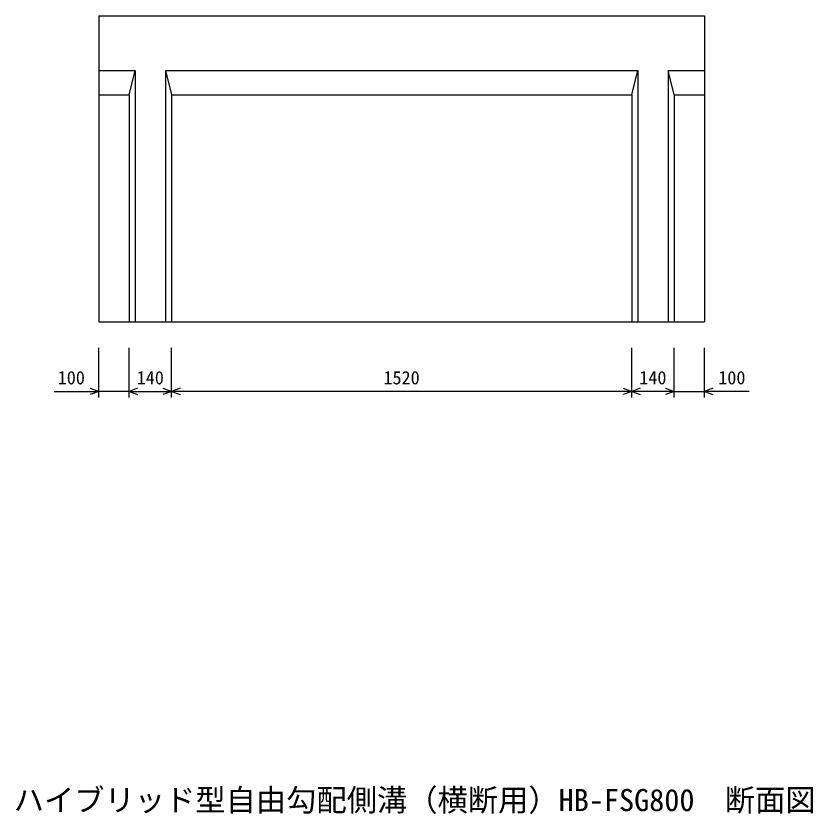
# Model space of a CAD drawing. Units: millimetres, scale not verified. Extents: x -16800 to 16800, y -5940 to 5940.
# Drawn here: x -9718 to -7085, y -58 to 2578 of the extents above; entities that cross this region are included whole.
import ezdxf
from ezdxf.enums import TextEntityAlignment as Align

# ---------------------------------------------------------------- set-up
doc = ezdxf.new("R2010")
doc.units = ezdxf.units.MM
doc.header["$LTSCALE"] = 20
for name, color, linetype, lineweight in [('0-0_DIM', 7, 'Continuous', 25), ('0-5_OUTLINE', 3, 'Continuous', 25), ('0-6_TXT', 7, 'Continuous', 25)]:
    doc.layers.add(name, color=color, linetype=linetype, lineweight=lineweight)
doc.styles.add('ＭＳ ゴシック', font='')
doc.styles.get('ＭＳ ゴシック').set_extended_font_data('MS Gothic')

msp = doc.modelspace()

# ---------------------------------------------------------------- linework, layer by layer
at = {"layer": '0-0_DIM'}
for p, q in [((-9443.72, 1318.41), (-9443.72, 1482.17)), ((-9343.72, 1318.41), (-9343.72, 1482.17)), ((-9203.72, 1318.41), (-9203.72, 1482.17)), ((-7683.72, 1318.41), (-7683.72, 1482.17)), ((-7543.72, 1318.41), (-7543.72, 1482.17)), ((-7443.72, 1318.41), (-7443.72, 1482.17)), ((-9591.45, 1338.41), (-9443.72, 1338.41)), ((-9343.72, 1338.41), (-9443.72, 1338.41)), ((-9343.72, 1338.41), (-9203.72, 1338.41)), ((-7683.72, 1338.41), (-9203.72, 1338.41)), ((-7543.72, 1338.41), (-7683.72, 1338.41)), ((-7543.72, 1338.41), (-7443.72, 1338.41)), ((-7295.99, 1338.41), (-7443.72, 1338.41))]:
    msp.add_line(p, q, dxfattribs=at)
for points in [[(-9471.91, 1348.67), (-9443.72, 1338.41), (-9471.91, 1328.15)], [(-9315.53, 1348.67), (-9343.72, 1338.41), (-9315.53, 1328.15)], [(-9231.91, 1348.67), (-9203.72, 1338.41), (-9231.91, 1328.15)], [(-9175.53, 1348.67), (-9203.72, 1338.41), (-9175.53, 1328.15)], [(-7711.91, 1348.67), (-7683.72, 1338.41), (-7711.91, 1328.15)], [(-7655.53, 1348.67), (-7683.72, 1338.41), (-7655.53, 1328.15)], [(-7571.91, 1348.67), (-7543.72, 1338.41), (-7571.91, 1328.15)], [(-7415.53, 1348.67), (-7443.72, 1338.41), (-7415.53, 1328.15)]]:
    msp.add_lwpolyline(points, dxfattribs=at)
at = {"layer": '0-5_OUTLINE'}
for p, q in [((-9443.72, 2578.34), (-7443.72, 2578.34)), ((-9443.72, 2578.34), (-9443.72, 1568.34)), ((-7443.72, 2578.34), (-7443.72, 1568.34)), ((-9443.72, 2398.34), (-9323.72, 2398.34)), ((-9343.72, 2318.34), (-9323.72, 2398.34)), ((-9323.72, 2398.34), (-9323.72, 1568.34)), ((-9223.72, 2398.34), (-9203.72, 2318.34)), ((-9223.72, 2398.34), (-7663.72, 2398.34)), ((-9223.72, 2398.34), (-9223.72, 1568.34)), ((-7683.72, 2318.34), (-7663.72, 2398.34)), ((-7663.72, 2398.34), (-7663.72, 1568.34)), ((-7543.72, 2318.34), (-7563.72, 2398.34)), ((-7563.72, 2398.34), (-7443.72, 2398.34)), ((-7563.72, 2398.34), (-7563.72, 1568.34)), ((-9443.72, 2318.34), (-9343.72, 2318.34)), ((-9343.72, 2318.34), (-9343.72, 1568.34)), ((-9203.72, 2318.34), (-7683.72, 2318.34)), ((-9203.72, 2318.34), (-9203.72, 1568.34)), ((-7683.72, 2318.34), (-7683.72, 1568.34)), ((-7543.72, 2318.34), (-7443.72, 2318.34)), ((-7543.72, 2318.34), (-7543.72, 1568.34)), ((-9443.72, 1568.34), (-7443.72, 1568.34))]:
    msp.add_line(p, q, dxfattribs=at)

# ---------------------------------------------------------------- texts
at = {"layer": '0-0_DIM', "style": 'ＭＳ ゴシック'}
for s, p in [('100', (-9579.61, 1348.41)), ('140', (-9318.72, 1348.41)), ('1520', (-8503.72, 1348.41)), ('140', (-7658.72, 1348.41)), ('100', (-7397.83, 1348.41))]:
    msp.add_text(s, height=43.99, dxfattribs=at).set_placement(p, align=Align.BOTTOM_LEFT)
at = {"layer": '0-6_TXT', "style": 'ＭＳ ゴシック'}
msp.add_text('ハイブリッド型自由勾配側溝（横断用）HB-FSG800\u3000断面図', height=73.31, dxfattribs=at).set_placement((-9725, -70), align=Align.BOTTOM_LEFT)

doc.saveas('drawing.dxf')
